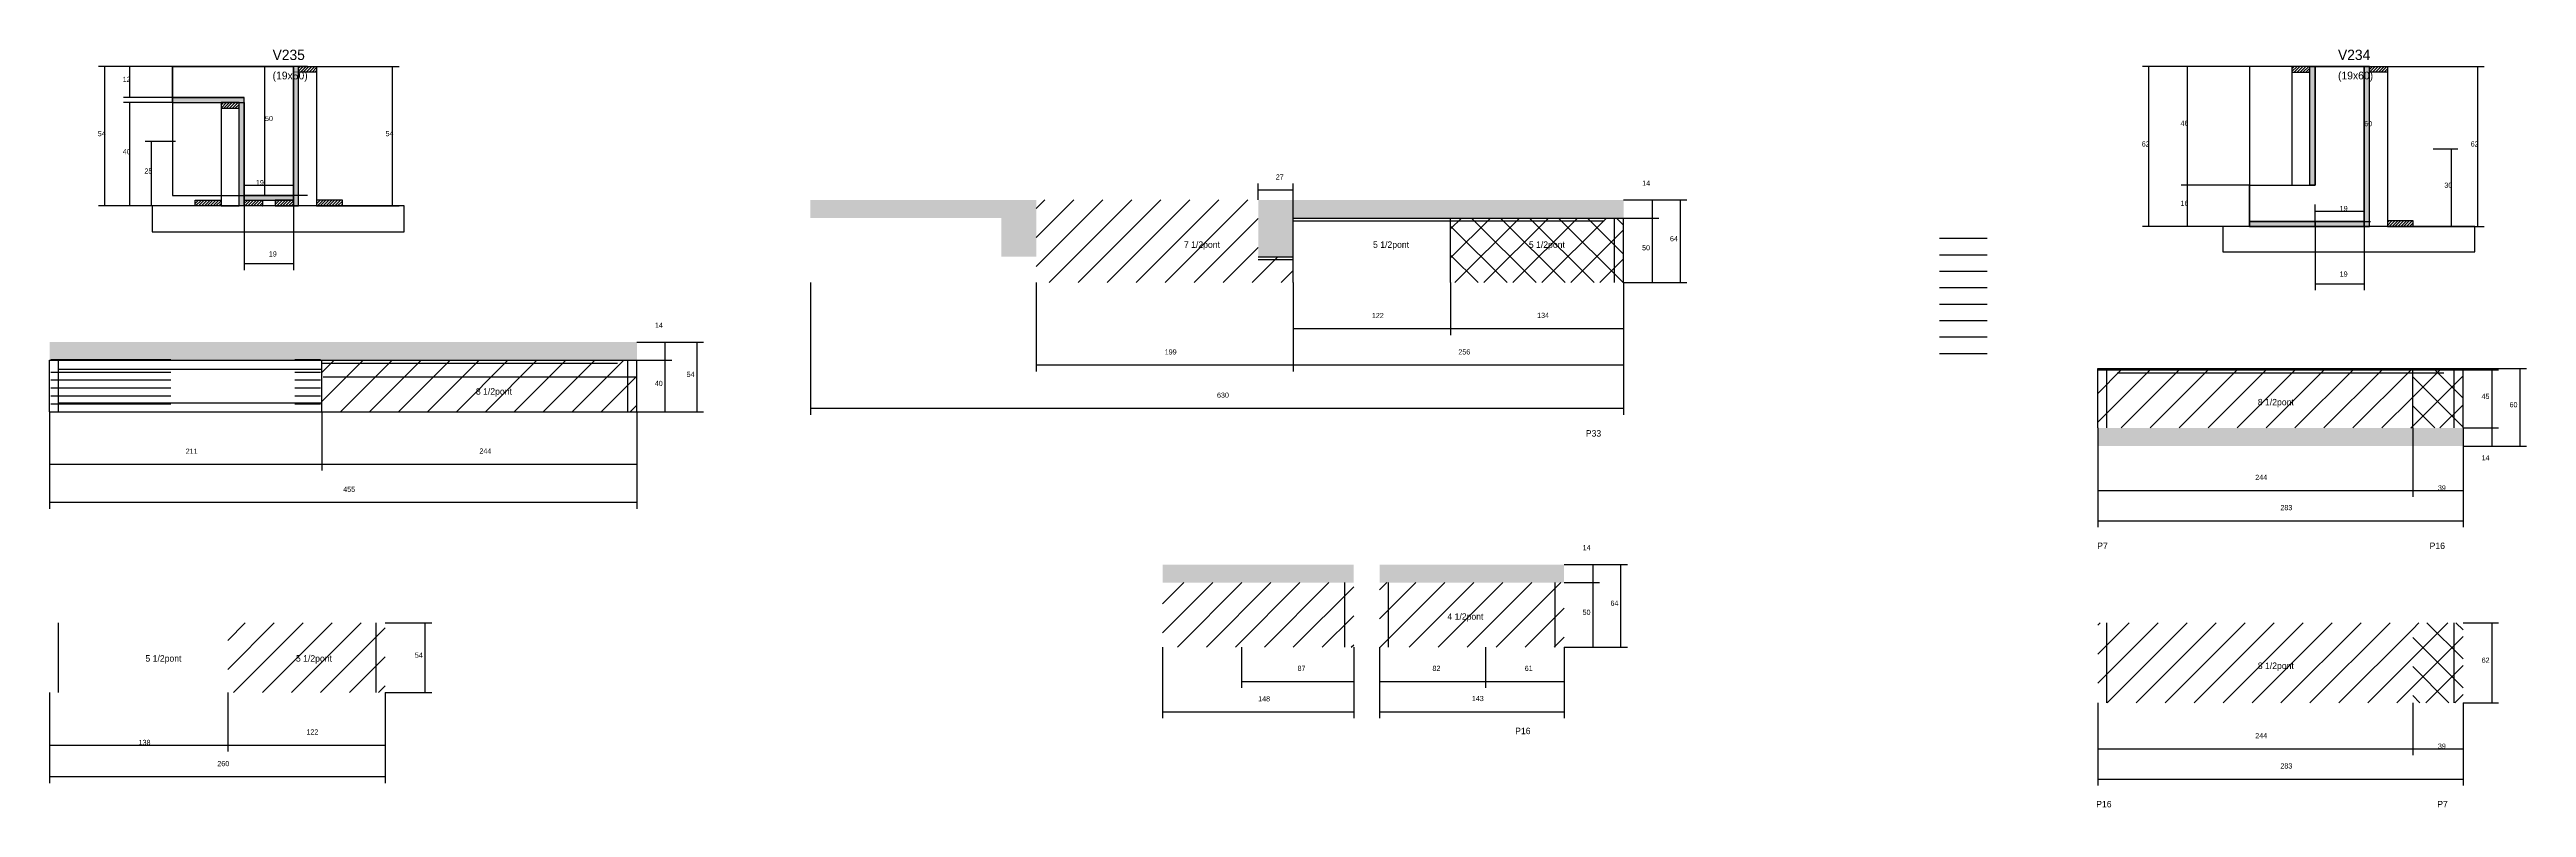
# Model space of a CAD drawing. Header units: metres. Extents: x -2848 to 22762, y -49062 to 1016.
# Drawn here: x 4627 to 6546, y -18174 to -17587 of the extents above; entities that cross this region are included whole.
import ezdxf

# ---------------------------------------------------------------- set-up
doc = ezdxf.new("R2010")
doc.units = ezdxf.units.M
for name, color, linetype in [('CONCRETO', 251, 'Continuous'), ('COTA', 4, 'Continuous'), ('Cota Seção (2x)', 4, 'Continuous'), ('Hachura', 253, 'Continuous'), ('Madeira', 126, 'Continuous'), ('NOMENCLATURA', 7, 'Continuous'), ('Painéis', 200, 'Continuous'), ('REAPROVEITAMENTO', 251, 'Continuous'), ('SARR_2.2x7', 40, 'Continuous'), ('Texto Seção', 7, 'Continuous')]:
    doc.layers.add(name, color=color, linetype=linetype)

msp = doc.modelspace()

# ---------------------------------------------------------------- hatches: boundary and pattern name
at = {"layer": 'COTA'}
h = msp.add_hatch(dxfattribs=at)
h.set_pattern_fill('AR-CONC', scale=0.03)
h.paths.add_polyline_path([(5391.6, -17747.4), (5391.6, -17703.4), (5391.6, -17703.4), (5216.6, -17703.4), (5216.6, -17703.4), (5216.6, -17717.4), (5216.6, -17717.4), (5364.6, -17717.4), (5364.6, -17717.4), (5364.6, -17747.4), (5364.6, -17747.4), (5391.6, -17747.4)])
h = msp.add_hatch(dxfattribs=at)
h.set_pattern_fill('AR-CONC', scale=0.03)
h.paths.add_polyline_path([(5563.6, -17703.4), (5563.6, -17747.4), (5563.6, -17747.4), (5590.6, -17747.4), (5590.6, -17747.4), (5590.6, -17717.4), (5590.6, -17717.4), (5846.6, -17717.4), (5846.6, -17717.4), (5846.6, -17703.4), (5846.6, -17703.4), (5563.6, -17703.4)])
h = msp.add_hatch(dxfattribs=at)
h.set_pattern_fill('AR-CONC', scale=0.03)
h.paths.add_polyline_path([(5082.2, -17827.5), (5082.2, -17813.5), (5082.2, -17813.5), (4627.2, -17813.5), (4627.2, -17813.5), (4627.2, -17827.5), (4627.2, -17827.5), (5082.2, -17827.5)])
h = msp.add_hatch(dxfattribs=at)
h.set_pattern_fill('AR-CONC', scale=0.03)
h.paths.add_polyline_path([(6496.9, -17894), (6213.9, -17894), (6213.9, -17894), (6213.9, -17880), (6213.9, -17880), (6496.9, -17880), (6496.9, -17880), (6496.9, -17894)])
h = msp.add_hatch(dxfattribs=at)
h.set_pattern_fill('AR-CONC', scale=0.03)
h.paths.add_polyline_path([(5637.5, -17999.8), (5637.5, -17985.8), (5637.5, -17985.8), (5489.5, -17985.8), (5489.5, -17985.8), (5489.5, -17999.8), (5489.5, -17999.8), (5637.5, -17999.8)])
h = msp.add_hatch(dxfattribs=at)
h.set_pattern_fill('AR-CONC', scale=0.03)
h.paths.add_polyline_path([(5800.5, -17999.8), (5800.5, -17985.8), (5800.5, -17985.8), (5657.5, -17985.8), (5657.5, -17985.8), (5657.5, -17999.8), (5657.5, -17999.8), (5800.5, -17999.8)])
at = {"layer": 'Hachura'}
h = msp.add_hatch(color=8, dxfattribs=at)
h.dxf.hatch_style = 1
h.paths.add_polyline_path([(4820.1, -17600), (4816.1, -17600), (4816.1, -17600), (4816.1, -17708), (4816.1, -17708), (4820.1, -17708), (4820.1, -17708), (4820.1, -17600)])
h = msp.add_hatch(dxfattribs=at)
h.set_pattern_fill('ANSI31', scale=0.5)
h.paths.add_polyline_path([(4820.1, -17604.4), (4820.1, -17600), (4820.1, -17600), (4834.1, -17600), (4834.1, -17600), (4834.1, -17604.4), (4834.1, -17604.4), (4820.1, -17604.4)])
h = msp.add_hatch(dxfattribs=at)
h.set_pattern_fill('ANSI31', scale=0.5)
h.paths.add_polyline_path([(6378.3, -17604.4), (6378.3, -17600), (6378.3, -17600), (6364.3, -17600), (6364.3, -17600), (6364.3, -17604.4), (6364.3, -17604.4), (6378.3, -17604.4)])
h = msp.add_hatch(color=8, dxfattribs=at)
h.dxf.hatch_style = 1
h.paths.add_polyline_path([(6378.3, -17692), (6382.3, -17692), (6382.3, -17692), (6382.3, -17600.3), (6382.3, -17600.3), (6378.3, -17600.3), (6378.3, -17600.3), (6378.3, -17692)])
h = msp.add_hatch(color=8, dxfattribs=at)
h.dxf.hatch_style = 1
h.paths.add_polyline_path([(6420.3, -17724), (6424.3, -17724), (6424.3, -17724), (6424.3, -17600), (6424.3, -17600), (6420.3, -17600), (6420.3, -17600), (6420.3, -17724)])
h = msp.add_hatch(dxfattribs=at)
h.set_pattern_fill('ANSI31', scale=0.5)
h.paths.add_polyline_path([(6424.3, -17604.4), (6424.3, -17600), (6424.3, -17600), (6438.3, -17600), (6438.3, -17600), (6438.3, -17604.4), (6438.3, -17604.4), (6424.3, -17604.4)])
h = msp.add_hatch(color=8, dxfattribs=at)
h.dxf.hatch_style = 1
h.paths.add_polyline_path([(4778.1, -17628), (4778.1, -17624), (4778.1, -17624), (4722.5, -17624), (4722.5, -17624), (4722.5, -17628), (4722.5, -17628), (4778.1, -17628)])
h = msp.add_hatch(dxfattribs=at)
h.set_pattern_fill('ANSI31', scale=0.5)
h.paths.add_polyline_path([(4774.1, -17632.4), (4774.1, -17628), (4774.1, -17628), (4760.1, -17628), (4760.1, -17628), (4760.1, -17632.4), (4760.1, -17632.4), (4774.1, -17632.4)])
h = msp.add_hatch(color=8, dxfattribs=at)
h.dxf.hatch_style = 1
h.paths.add_polyline_path([(4774.1, -17628), (4778.1, -17628), (4778.1, -17628), (4778.1, -17708), (4778.1, -17708), (4774.1, -17708), (4774.1, -17708), (4774.1, -17628)])
h = msp.add_hatch(dxfattribs=at)
h.set_pattern_fill('ANSI31', scale=0.5)
h.paths.add_polyline_path([(4740.1, -17708), (4740.1, -17703.6), (4740.1, -17703.6), (4760.1, -17703.6), (4760.1, -17703.6), (4760.1, -17708), (4760.1, -17708), (4740.1, -17708)])
h = msp.add_hatch(color=8, dxfattribs=at)
h.dxf.hatch_style = 1
h.paths.add_polyline_path([(4816.1, -17703.6), (4816.1, -17700), (4816.1, -17700), (4778.1, -17700), (4778.1, -17700), (4778.1, -17703.6), (4778.1, -17703.6), (4816.1, -17703.6)])
h = msp.add_hatch(dxfattribs=at)
h.set_pattern_fill('ANSI31', scale=0.5)
h.paths.add_polyline_path([(4778.1, -17708), (4778.1, -17703.6), (4778.1, -17703.6), (4792.1, -17703.6), (4792.1, -17703.6), (4792.1, -17708), (4792.1, -17708), (4778.1, -17708)])
h = msp.add_hatch(dxfattribs=at)
h.set_pattern_fill('ANSI31', scale=0.5)
h.paths.add_polyline_path([(4816.1, -17708), (4816.1, -17703.6), (4816.1, -17703.6), (4802.1, -17703.6), (4802.1, -17703.6), (4802.1, -17708), (4802.1, -17708), (4816.1, -17708)])
h = msp.add_hatch(dxfattribs=at)
h.set_pattern_fill('ANSI31', scale=0.5)
h.paths.add_polyline_path([(4854.1, -17708), (4854.1, -17703.6), (4854.1, -17703.6), (4834.1, -17703.6), (4834.1, -17703.6), (4834.1, -17708), (4834.1, -17708), (4854.1, -17708)])
h = msp.add_hatch(color=8, dxfattribs=at)
h.dxf.hatch_style = 1
h.paths.add_polyline_path([(6382.3, -17724), (6382.3, -17720), (6382.3, -17720), (6331.5, -17720), (6331.5, -17720), (6331.5, -17724), (6331.5, -17724), (6382.3, -17724)])
h = msp.add_hatch(color=8, dxfattribs=at)
h.dxf.hatch_style = 1
h.paths.add_polyline_path([(6420.3, -17724), (6420.3, -17720), (6420.3, -17720), (6382.3, -17720), (6382.3, -17720), (6382.3, -17724), (6382.3, -17724), (6420.3, -17724)])
h = msp.add_hatch(dxfattribs=at)
h.set_pattern_fill('ANSI31', scale=0.5)
h.paths.add_polyline_path([(6458.3, -17724), (6458.3, -17719.6), (6458.3, -17719.6), (6438.3, -17719.6), (6438.3, -17719.6), (6438.3, -17724), (6438.3, -17724), (6458.3, -17724)])
at = {"layer": 'REAPROVEITAMENTO'}
h = msp.add_hatch(dxfattribs=at)
h.set_pattern_fill('ANSI31', scale=5)
h.paths.add_polyline_path([(5563.6, -17747.4), (5563.6, -17703.4), (5563.6, -17703.4), (5391.6, -17703.4), (5391.6, -17703.4), (5391.6, -17767.4), (5391.6, -17767.4), (5590.6, -17767.4), (5590.6, -17767.4), (5590.6, -17747.4), (5590.6, -17747.4), (5563.6, -17747.4)])
h = msp.add_hatch(dxfattribs=at)
h.set_pattern_fill('ANSI37', scale=5)
h.paths.add_polyline_path([(5846.6, -17717.4), (5712.6, -17717.4), (5712.6, -17717.4), (5712.6, -17767.4), (5712.6, -17767.4), (5846.6, -17767.4), (5846.6, -17767.4), (5846.6, -17717.4)])
h = msp.add_hatch(dxfattribs=at)
h.set_pattern_fill('ANSI31', scale=5)
h.paths.add_polyline_path([(4838.2, -17867.5), (5082.2, -17867.5), (5082.2, -17867.5), (5082.2, -17827.5), (5082.2, -17827.5), (4838.2, -17827.5), (4838.2, -17827.5), (4838.2, -17867.5)])
h = msp.add_hatch(dxfattribs=at)
h.set_pattern_fill('ANSI31', scale=5)
h.paths.add_polyline_path([(6213.9, -17880), (6457.9, -17880), (6457.9, -17880), (6457.9, -17835), (6457.9, -17835), (6213.9, -17835), (6213.9, -17835), (6213.9, -17880)])
h = msp.add_hatch(dxfattribs=at)
h.set_pattern_fill('ANSI37', scale=5)
h.paths.add_polyline_path([(6496.9, -17835), (6457.9, -17835), (6457.9, -17835), (6457.9, -17880), (6457.9, -17880), (6496.9, -17880), (6496.9, -17880), (6496.9, -17835)])
h = msp.add_hatch(dxfattribs=at)
h.set_pattern_fill('ANSI31', scale=5)
h.paths.add_polyline_path([(5489.5, -18049.8), (5637.5, -18049.8), (5637.5, -18049.8), (5637.5, -17999.8), (5637.5, -17999.8), (5489.5, -17999.8), (5489.5, -17999.8), (5489.5, -18049.8)])
h = msp.add_hatch(dxfattribs=at)
h.set_pattern_fill('ANSI31', scale=5)
h.paths.add_polyline_path([(5657.5, -18049.8), (5800.5, -18049.8), (5800.5, -18049.8), (5800.5, -17999.8), (5800.5, -17999.8), (5657.5, -17999.8), (5657.5, -17999.8), (5657.5, -18049.8)])
h = msp.add_hatch(dxfattribs=at)
h.set_pattern_fill('ANSI31', scale=5)
h.paths.add_polyline_path([(4887.2, -18085), (4887.2, -18031), (4887.2, -18031), (4765.2, -18031), (4765.2, -18031), (4765.2, -18085), (4765.2, -18085), (4887.2, -18085)])
h = msp.add_hatch(dxfattribs=at)
h.set_pattern_fill('ANSI31', scale=5)
h.paths.add_polyline_path([(6213.9, -18092.9), (6457.9, -18092.9), (6457.9, -18092.9), (6457.9, -18030.9), (6457.9, -18030.9), (6213.9, -18030.9), (6213.9, -18030.9), (6213.9, -18092.9)])
h = msp.add_hatch(dxfattribs=at)
h.set_pattern_fill('ANSI37', scale=5)
h.paths.add_polyline_path([(6496.9, -18030.9), (6457.9, -18030.9), (6457.9, -18030.9), (6457.9, -18092.9), (6457.9, -18092.9), (6496.9, -18092.9), (6496.9, -18092.9), (6496.9, -18030.9)])

# ---------------------------------------------------------------- linework, layer by layer
at = {"layer": 'CONCRETO'}
for points in [[(4722.5, -17624), (4722.5, -17600), (4816.1, -17600), (4816.1, -17628), (4816.1, -17628), (4816.1, -17700), (4778.1, -17700), (4778.1, -17624)], [(4722.5, -17700), (4816.1, -17700), (4816.1, -17600), (4722.5, -17600)], [(6331.5, -17720), (6420.3, -17720), (6420.3, -17600), (6331.5, -17600)]]:
    msp.add_lwpolyline(points, close=True, dxfattribs=at)
msp.add_lwpolyline([(6382.3, -17600), (6420.3, -17600), (6420.3, -17624), (6420.3, -17624), (6420.3, -17720), (6331.5, -17720), (6331.5, -17692), (6382.3, -17692), (6382.3, -17600)], dxfattribs=at)
at = {"layer": 'COTA'}
for p, q in [((4722.5, -17600), (4665.1, -17600)), ((4670.1, -17708), (4670.1, -17600)), ((4722.5, -17600), (4684.4, -17600)), ((4689.4, -17624), (4689.4, -17600)), ((4834.1, -17600), (4898, -17600)), ((4893, -17708), (4893, -17600)), ((6364.3, -17600), (6248.5, -17600)), ((6253.5, -17724), (6253.5, -17600)), ((6364.3, -17600), (6278.5, -17600)), ((6283.5, -17692), (6283.5, -17600)), ((6438.3, -17600), (6513.3, -17600)), ((6508.3, -17724), (6508.3, -17600)), ((4722.5, -17624), (4684.4, -17624)), ((4722.5, -17628), (4684.4, -17628)), ((4689.4, -17708), (4689.4, -17628)), ((4724.8, -17658), (4701.2, -17658)), ((4706.2, -17708), (4706.2, -17658)), ((6473.6, -17663.9), (6492.9, -17663.9)), ((6487.9, -17724), (6487.9, -17663.9)), ((5563.6, -17703.4), (5563.6, -17690.6)), ((5590.6, -17717.4), (5590.6, -17690.6)), ((4744.5, -17708), (4665.1, -17708)), ((4744.5, -17708), (4684.4, -17708)), ((4724.8, -17708), (4701.2, -17708)), ((4778.1, -17708), (4778.1, -17757.7)), ((4816.1, -17708), (4816.1, -17757.7)), ((4849.7, -17708), (4898, -17708)), ((5563.6, -17695.6), (5590.6, -17695.6)), ((5846.6, -17703.4), (5874, -17703.4)), ((5846.6, -17703.4), (5895.6, -17703.4)), ((5869, -17717.4), (5869, -17703.4)), ((5890.6, -17767.4), (5890.6, -17703.4)), ((6331.5, -17692), (6278.5, -17692)), ((6331.5, -17692), (6278.5, -17692)), ((6283.5, -17724), (6283.5, -17692)), ((5846.6, -17717.4), (5874, -17717.4)), ((5846.6, -17717.4), (5874, -17717.4)), ((5869, -17767.4), (5869, -17717.4)), ((6331.5, -17724), (6248.5, -17724)), ((6331.5, -17724), (6278.5, -17724)), ((6382.3, -17724), (6382.3, -17773.3)), ((6420.3, -17724), (6420.3, -17773.3)), ((6438.3, -17724), (6513.3, -17724)), ((6458.3, -17724), (6492.9, -17724)), ((4778.1, -17752.7), (4816.1, -17752.7)), ((5216.6, -17767.4), (5216.6, -17869.8)), ((5391.6, -17767.4), (5391.6, -17836.2)), ((5590.6, -17767.4), (5590.6, -17836.2)), ((5590.6, -17767.4), (5590.6, -17836.2)), ((5846.6, -17767.4), (5874, -17767.4)), ((5846.6, -17767.4), (5895.6, -17767.4)), ((5846.6, -17767.4), (5846.6, -17869.8)), ((5846.6, -17767.4), (5846.6, -17836.2)), ((6382.3, -17768.3), (6420.3, -17768.3)), ((5082.2, -17813.5), (5109.2, -17813.5)), ((5082.2, -17813.5), (5133.9, -17813.5)), ((5104.2, -17827.5), (5104.2, -17813.5)), ((5128.9, -17867.5), (5128.9, -17813.5)), ((5082.2, -17827.5), (5109.2, -17827.5)), ((5082.2, -17827.5), (5109.2, -17827.5)), ((5104.2, -17867.5), (5104.2, -17827.5)), ((5391.6, -17831.2), (5590.6, -17831.2)), ((5590.6, -17831.2), (5846.6, -17831.2)), ((6496.9, -17834), (6546, -17834)), ((6496.9, -17835), (6524.4, -17835)), ((6519.4, -17880), (6519.4, -17835)), ((6541, -17894), (6541, -17834)), ((4627.2, -17867.5), (4627.2, -17913)), ((4627.2, -17867.5), (4627.2, -17942.6)), ((4838.2, -17867.5), (4838.2, -17913)), ((4838.2, -17867.5), (4838.2, -17913)), ((5082.2, -17867.5), (5082.2, -17913)), ((5082.2, -17867.5), (5082.2, -17942.6)), ((5082.2, -17867.5), (5109.2, -17867.5)), ((5082.2, -17867.5), (5133.9, -17867.5)), ((5216.6, -17864.8), (5846.6, -17864.8)), ((6213.9, -17880), (6213.9, -17933.4)), ((6213.9, -17880), (6213.9, -17956.9)), ((6457.9, -17880), (6457.9, -17933.4)), ((6457.9, -17880), (6457.9, -17933.4)), ((6496.9, -17880), (6496.9, -17933.4)), ((6496.9, -17880), (6496.9, -17956.9)), ((6496.9, -17880), (6524.4, -17880)), ((6496.9, -17880), (6524.4, -17880)), ((6519.4, -17894), (6519.4, -17880)), ((6496.9, -17894), (6546, -17894)), ((6496.9, -17894), (6524.4, -17894)), ((4627.2, -17908), (4838.2, -17908)), ((4838.2, -17908), (5082.2, -17908)), ((4627.2, -17937.6), (5082.2, -17937.6)), ((6213.9, -17928.4), (6457.9, -17928.4)), ((6457.9, -17928.4), (6496.9, -17928.4)), ((6213.9, -17951.9), (6496.9, -17951.9)), ((5800.5, -17985.8), (5827.9, -17985.8)), ((5800.5, -17985.8), (5849.5, -17985.8)), ((5822.9, -17999.8), (5822.9, -17985.8)), ((5844.5, -18049.8), (5844.5, -17985.8)), ((5800.5, -17999.8), (5827.9, -17999.8)), ((5800.5, -17999.8), (5827.9, -17999.8)), ((5822.9, -18049.8), (5822.9, -17999.8)), ((4887.2, -18031), (4923.3, -18031)), ((4918.3, -18085), (4918.3, -18031)), ((6496.9, -18030.9), (6524.4, -18030.9)), ((6519.4, -18092.9), (6519.4, -18030.9)), ((5489.5, -18049.8), (5489.5, -18104.9)), ((5550.5, -18049.8), (5550.5, -18081.3)), ((5637.5, -18049.8), (5637.5, -18081.3)), ((5637.5, -18049.8), (5637.5, -18104.9)), ((5657.5, -18049.8), (5657.5, -18081.3)), ((5657.5, -18049.8), (5657.5, -18104.9)), ((5739.5, -18049.8), (5739.5, -18081.3)), ((5739.5, -18049.8), (5739.5, -18081.3)), ((5800.5, -18049.8), (5800.5, -18081.3)), ((5800.5, -18049.8), (5800.5, -18104.9)), ((5800.5, -18049.8), (5827.9, -18049.8)), ((5800.5, -18049.8), (5849.5, -18049.8)), ((4627.2, -18085), (4627.2, -18130.6)), ((4627.2, -18085), (4627.2, -18155.1)), ((4765.2, -18085), (4765.2, -18130.6)), ((4765.2, -18085), (4765.2, -18130.6)), ((4887.2, -18085), (4887.2, -18130.6)), ((4887.2, -18085), (4887.2, -18155.1)), ((4887.2, -18085), (4923.3, -18085)), ((5550.5, -18076.3), (5637.5, -18076.3)), ((5657.5, -18076.3), (5739.5, -18076.3)), ((5739.5, -18076.3), (5800.5, -18076.3)), ((6213.9, -18092.9), (6213.9, -18133.5)), ((6213.9, -18092.9), (6213.9, -18157)), ((6457.9, -18092.9), (6457.9, -18133.5)), ((6457.9, -18092.9), (6457.9, -18133.5)), ((6496.9, -18092.9), (6496.9, -18133.5)), ((6496.9, -18092.9), (6496.9, -18157)), ((6496.9, -18092.9), (6524.4, -18092.9)), ((5489.5, -18099.9), (5637.5, -18099.9)), ((5657.5, -18099.9), (5800.5, -18099.9)), ((4627.2, -18125.6), (4765.2, -18125.6)), ((4765.2, -18125.6), (4887.2, -18125.6)), ((6213.9, -18128.5), (6457.9, -18128.5)), ((6457.9, -18128.5), (6496.9, -18128.5)), ((4627.2, -18150.1), (4887.2, -18150.1)), ((6213.9, -18152), (6496.9, -18152))]:
    msp.add_line(p, q, dxfattribs=at)
at = {"layer": 'Cota Seção (2x)'}
for p, q in [((4827.1, -17600), (4789.1, -17600)), ((4794.1, -17700), (4794.1, -17600)), ((6419, -17600), (6425.3, -17600)), ((6420.3, -17720), (6420.3, -17600)), ((4778.1, -17708), (4778.1, -17687)), ((4816.1, -17708), (4816.1, -17687)), ((4778.1, -17692), (4816.1, -17692)), ((4827.1, -17700), (4789.1, -17700)), ((6382.3, -17720), (6382.3, -17707)), ((6420.3, -17720), (6420.3, -17707)), ((6382.3, -17712), (6420.3, -17712)), ((6420.3, -17720), (6425.3, -17720)), ((5590.6, -17767.4), (5590.6, -17808)), ((5712.6, -17767.4), (5712.6, -17808)), ((5712.6, -17767.4), (5712.6, -17808)), ((5846.6, -17767.4), (5846.6, -17808)), ((5590.6, -17803), (5712.6, -17803)), ((5712.6, -17803), (5846.6, -17803))]:
    msp.add_line(p, q, dxfattribs=at)
at = {"layer": 'Madeira'}
for points in [[(4820.1, -17604.4), (4820.1, -17600), (4834.1, -17600), (4834.1, -17604.4)], [(4820.1, -17600), (4834.1, -17600), (4834.1, -17708), (4820.1, -17708)], [(6378.3, -17604.4), (6378.3, -17600), (6364.3, -17600), (6364.3, -17604.4)], [(6378.3, -17600), (6364.3, -17600), (6364.3, -17692), (6378.3, -17692)], [(6424.3, -17604.4), (6424.3, -17600), (6438.3, -17600), (6438.3, -17604.4)], [(6424.3, -17600), (6438.3, -17600), (6438.3, -17724), (6424.3, -17724)], [(4774.1, -17632.4), (4774.1, -17628), (4760.1, -17628), (4760.1, -17632.4)], [(4774.1, -17628), (4760.1, -17628), (4760.1, -17708), (4774.1, -17708)], [(4706.6, -17728), (4901.8, -17728), (4901.8, -17708), (4706.6, -17708)], [(4740.1, -17708), (4740.1, -17703.6), (4760.1, -17703.6), (4760.1, -17708)], [(4778.1, -17708), (4778.1, -17703.6), (4792.1, -17703.6), (4792.1, -17708)], [(4816.1, -17708), (4816.1, -17703.6), (4802.1, -17703.6), (4802.1, -17708)], [(4854.1, -17708), (4854.1, -17703.6), (4834.1, -17703.6), (4834.1, -17708)], [(6310.9, -17743.6), (6506.1, -17743.6), (6506.1, -17724), (6310.9, -17724)], [(6458.3, -17724), (6458.3, -17719.6), (6438.3, -17719.6), (6438.3, -17724)]]:
    msp.add_lwpolyline(points, close=True, dxfattribs=at)
at = {"layer": 'Painéis'}
for p, q in [((4816.1, -17708), (4816.1, -17600)), ((6420.3, -17724), (6420.3, -17600)), ((4722.5, -17624), (4778.1, -17624)), ((4722.5, -17628), (4722.5, -17624)), ((4778.1, -17628), (4778.1, -17624)), ((4778.1, -17708), (4778.1, -17628)), ((4778.1, -17700), (4816.1, -17700)), ((4778.1, -17703.6), (4778.1, -17700)), ((4816.1, -17703.6), (4816.1, -17700)), ((5590.6, -17717.4), (5846.6, -17717.4)), ((5590.6, -17767.4), (5590.6, -17717.4)), ((5712.6, -17767.4), (5712.6, -17717.4)), ((5846.6, -17767.4), (5846.6, -17717.4)), ((6331.5, -17720), (6382.3, -17720)), ((6331.5, -17724), (6331.5, -17720)), ((6382.3, -17720), (6420.3, -17720)), ((6382.3, -17724), (6382.3, -17720)), ((6420.3, -17724), (6420.3, -17720)), ((5563.6, -17747.4), (5590.6, -17747.4)), ((4627.2, -17827.5), (5082.2, -17827.5)), ((4627.2, -17867.5), (4627.2, -17827.5)), ((4838.2, -17867.5), (4838.2, -17827.5)), ((5082.2, -17867.5), (5082.2, -17827.5)), ((6213.9, -17835), (6496.9, -17835)), ((6213.9, -17880), (6213.9, -17835)), ((6457.9, -17880), (6457.9, -17835)), ((6496.9, -17880), (6496.9, -17835)), ((4627.2, -17867.5), (5082.2, -17867.5))]:
    msp.add_line(p, q, dxfattribs=at)
for points in [[(4820.1, -17600), (4816.1, -17600), (4816.1, -17708), (4820.1, -17708)], [(6378.3, -17600), (6382.3, -17600), (6382.3, -17692), (6378.3, -17692)], [(6424.3, -17600), (6420.3, -17600), (6420.3, -17724), (6424.3, -17724)], [(4778.1, -17628), (4778.1, -17624), (4722.5, -17624), (4722.5, -17628)], [(4774.1, -17628), (4778.1, -17628), (4778.1, -17708), (4774.1, -17708)], [(4816.1, -17703.6), (4816.1, -17700), (4778.1, -17700), (4778.1, -17703.6)], [(6382.3, -17724), (6382.3, -17720), (6331.5, -17720), (6331.5, -17724)], [(6420.3, -17724), (6420.3, -17720), (6382.3, -17720), (6382.3, -17724)]]:
    msp.add_lwpolyline(points, close=True, dxfattribs=at)
at = {"layer": 'SARR_2.2x7'}
for p, q in [((5590.6, -17719.6), (5831.6, -17719.6)), ((5839.6, -17767.4), (5839.6, -17717.4)), ((6091.2, -17733.1), (6128.2, -17733.1)), ((6091.2, -17745.9), (6128.2, -17745.9)), ((5563.6, -17749.6), (5590.6, -17749.6)), ((6091.2, -17758.6), (6128.2, -17758.6)), ((6091.2, -17771.3), (6128.2, -17771.3)), ((6091.2, -17784.1), (6128.2, -17784.1)), ((6091.2, -17796.8), (6128.2, -17796.8)), ((6091.2, -17809.5), (6128.2, -17809.5)), ((6091.2, -17822.3), (6128.2, -17822.3)), ((4628.2, -17826.9), (4721.2, -17826.9)), ((4628.2, -17836.7), (4721.2, -17836.7)), ((4628.2, -17842.8), (4721.2, -17842.8)), ((4634.2, -17867.5), (4634.2, -17827.5)), ((4634.2, -17834.5), (4838.2, -17834.5)), ((4817.2, -17826.9), (4837.2, -17826.9)), ((4817.2, -17836.7), (4837.2, -17836.7)), ((4817.2, -17842.8), (4837.2, -17842.8)), ((4838.2, -17829.7), (5067.2, -17829.7)), ((4839.2, -17840.4), (5081.2, -17840.4)), ((5075.2, -17867.5), (5075.2, -17827.5)), ((6213.9, -17834), (6457.9, -17834)), ((6213.9, -17835), (6213.9, -17834)), ((6220.9, -17880), (6220.9, -17835)), ((6228.9, -17837.2), (6457.9, -17837.2)), ((6457.9, -17834), (6496.9, -17834)), ((6457.9, -17835), (6457.9, -17834)), ((6457.9, -17837.2), (6481.9, -17837.2)), ((6489.9, -17880), (6489.9, -17835)), ((6496.9, -17835), (6496.9, -17834)), ((4628.2, -17849), (4721.2, -17849)), ((4628.2, -17855.2), (4721.2, -17855.2)), ((4628.2, -17861.3), (4721.2, -17861.3)), ((4634.2, -17860.5), (4838.2, -17860.5)), ((4817.2, -17849), (4837.2, -17849)), ((4817.2, -17855.2), (4837.2, -17855.2)), ((4817.2, -17861.3), (4837.2, -17861.3)), ((5630.5, -18049.8), (5630.5, -17999.8)), ((5664.5, -18049.8), (5664.5, -17999.8)), ((5793.5, -18049.8), (5793.5, -17999.8)), ((4634.2, -18085), (4634.2, -18031)), ((4880.2, -18085), (4880.2, -18031)), ((6220.9, -18092.9), (6220.9, -18030.9)), ((6489.9, -18092.9), (6489.9, -18030.9))]:
    msp.add_line(p, q, dxfattribs=at)

# ---------------------------------------------------------------- texts
at = {"layer": 'COTA'}
for s, p in [('12', (4683.9, -17612)), ('54', (4664.6, -17654)), ('54', (4887.5, -17654)), ('46', (6278, -17646)), ('40', (4683.9, -17668)), ('62', (6248, -17662)), ('62', (6502.8, -17662)), ('25', (4700.7, -17683)), ('27', (5577.1, -17687.6)), ('14', (5861, -17692.4)), ('30', (6482.4, -17694)), ('16', (6278, -17708)), ('19', (4797.1, -17747.2)), ('50', (5860.9, -17742.4)), ('64', (5882.5, -17735.4)), ('19', (6401.3, -17762.8)), ('14', (5096.2, -17802.4)), ('199', (5491.1, -17823.1)), ('256', (5718.6, -17823.1)), ('40', (5096.1, -17847.5)), ('54', (5120.8, -17840.5)), ('630', (5531.6, -17856.6)), ('45', (6511.2, -17857.5)), ('60', (6532.9, -17864)), ('211', (4732.7, -17900)), ('244', (4960.2, -17899.9)), ('14', (6511.3, -17905.1)), ('244', (6335.9, -17920.3)), ('455', (4854.7, -17929.5)), ('283', (6355.4, -17943.7)), ('39', (6477.4, -17928.4)), ('14', (5814.9, -17974.7)), ('64', (5836.4, -18017.8)), ('50', (5814.8, -18024.8)), ('54', (4910.2, -18058)), ('87', (5594, -18068.2)), ('82', (5698.5, -18068.2)), ('61', (5770, -18068.2)), ('62', (6511.3, -18061.9)), ('148', (5563.5, -18091.8)), ('143', (5729, -18091.6)), ('122', (4826.2, -18117.5)), ('138', (4696.2, -18125.6)), ('244', (6335.9, -18120.4)), ('39', (6477.4, -18128.5)), ('260', (4757.2, -18142)), ('283', (6355.4, -18143.8))]:
    msp.add_text(s, height=4, dxfattribs=at).set_placement(p)
at = {"layer": 'Cota Seção (2x)'}
for s, p in [('50', (4794.1, -17642.3)), ('60', (6420.3, -17646.3)), ('19', (4787.1, -17692)), ('19', (6401.3, -17712)), ('122', (5651.6, -17794.9)), ('134', (5779.6, -17794.8))]:
    msp.add_text(s, height=4, dxfattribs=at).set_placement(p)
at = {"layer": 'NOMENCLATURA'}
for s, p in [('7 1/2pont', (5506, -17740.5)), ('5 1/2pont', (5652.5, -17740.5)), ('5 1/2pont', (5773.2, -17740.5)), ('8 1/2pont', (4957.5, -17854.2)), ('8 1/2pont', (6337.9, -17862.5)), ('P33', (5817.3, -17886.7)), ('P7', (6213.5, -17973.8)), ('P16', (6471, -17973.8)), ('4 1/2pont', (5710.1, -18028.6)), ('5 1/2pont', (4701.5, -18061)), ('5 1/2pont', (4818.1, -18061)), ('8 1/2pont', (6337.9, -18066.7)), ('P16', (5762.6, -18117.2)), ('P16', (6212.7, -18173.9)), ('P7', (6476.9, -18173.9))]:
    msp.add_text(s, height=5, dxfattribs=at).set_placement(p)
at = {"layer": 'Texto Seção'}
for s, height, p in [('V235', 8, (4800, -17595)), ('V234', 8, (6400, -17595)), ('(19x50)', 6, (4800, -17610)), ('(19x60)', 6, (6400, -17610))]:
    msp.add_text(s, height=height, dxfattribs=at).set_placement(p)

doc.saveas('drawing.dxf')
